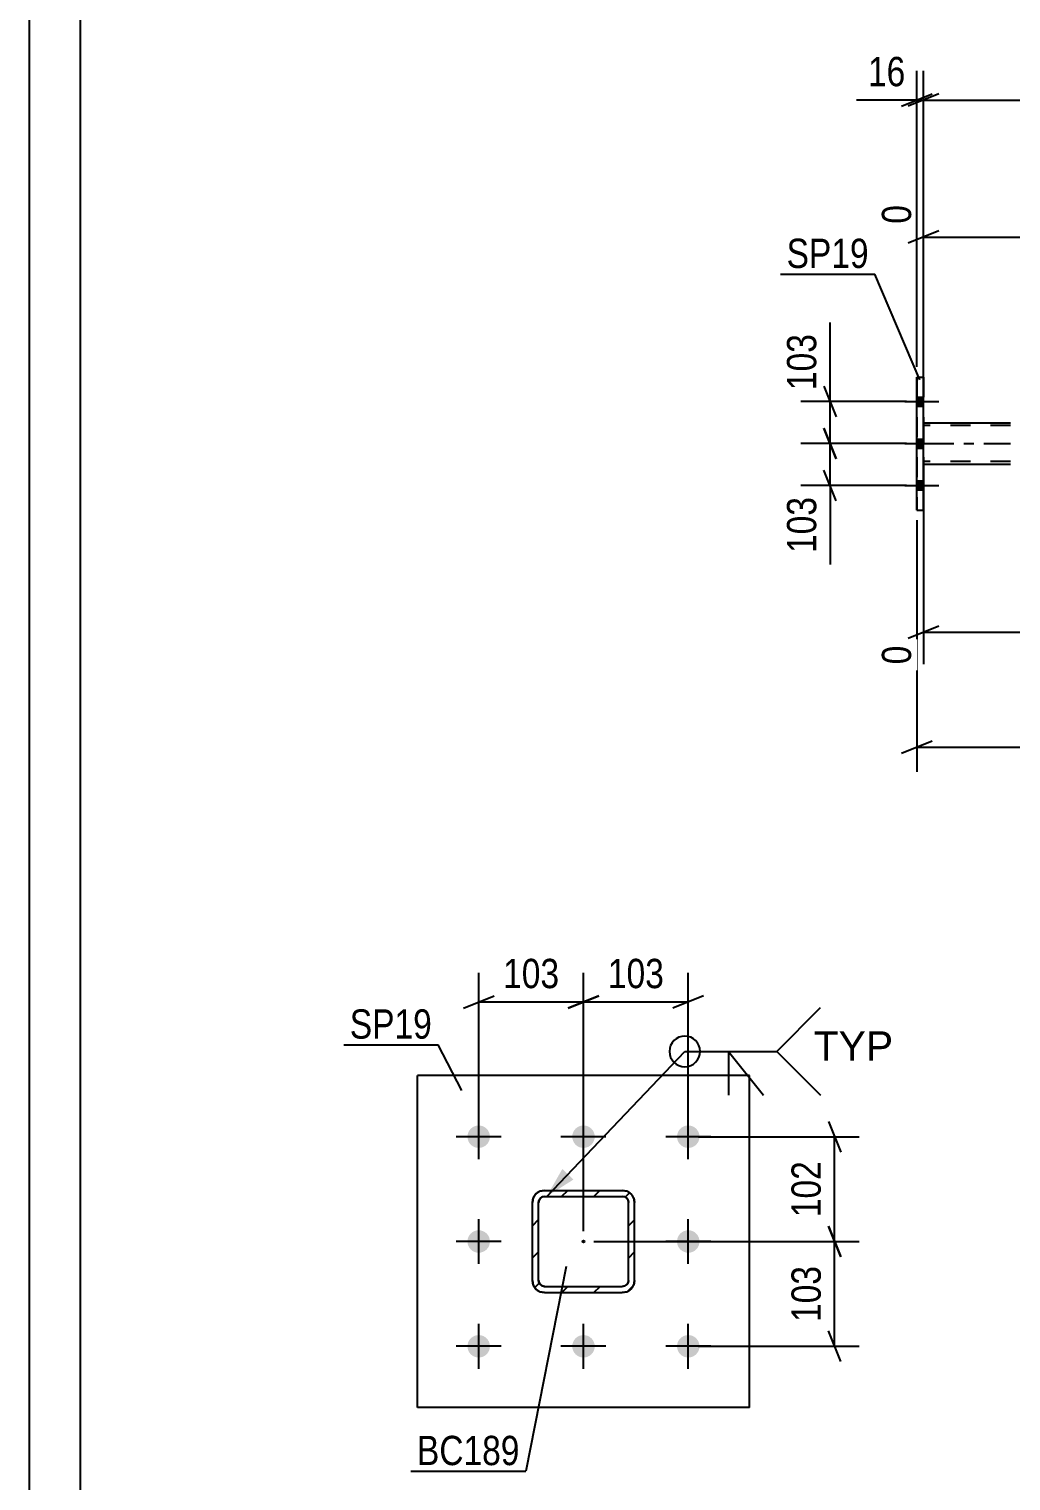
# Model space of a CAD drawing. Header units: millimetres. Extents: x 0 to 841, y 0 to 594.
# Drawn here: x 0 to 96.1, y 151.6 to 293.6 of the extents above; entities that cross this region are included whole.
import ezdxf

# ---------------------------------------------------------------- set-up
doc = ezdxf.new("R2010")
doc.units = ezdxf.units.MM
doc.linetypes.add('DXK_LINE_DOT2', pattern=[3.9198, 1.9599, -1.9599])
doc.linetypes.add('DXK_LINE_DOT3', pattern=[5.9187, 2.979, -0.9799, 0.9799, -0.9799])
doc.styles.add('Arial', font='ARIAL.TTF', dxfattribs={"height": 0.2})
doc.styles.add('Arial Narrow', font='ARIALN.TTF', dxfattribs={"height": 0.2})

# ---------------------------------------------------------------- blocks, each defined once
blk = doc.blocks.new('Unknown-318894806-1133')
at = {"color": 5, "linetype": 'Continuous'}
for p, q in [((0, 594), (0, 0)), ((5, 589), (5, 5))]:
    blk.add_line(p, q, dxfattribs=at)
blk = doc.blocks.new('Bolt-318894806-2808 - 2738')
at = {"linetype": 'Continuous'}
for points in [[(87.49, 256.74), (87.49, 257.62), (86.85, 257.62), (86.85, 256.74)], [(87.49, 256.74), (87.49, 257.62), (86.85, 257.62), (86.85, 256.74)], [(87.49, 256.74), (87.49, 257.62), (86.85, 257.62), (86.85, 256.74)], [(87.49, 252.64), (87.49, 253.52), (86.85, 253.52), (86.85, 252.64)], [(87.49, 252.64), (87.49, 253.52), (86.85, 253.52), (86.85, 252.64)], [(87.49, 248.54), (87.49, 249.42), (86.85, 249.42), (86.85, 248.54)], [(87.49, 248.54), (87.49, 249.42), (86.85, 249.42), (86.85, 248.54)], [(87.49, 248.54), (87.49, 249.42), (86.85, 249.42), (86.85, 248.54)]]:
    blk.add_hatch(color=1, dxfattribs=at).paths.add_polyline_path(points)
at = {"color": 1, "linetype": 'Continuous'}
for p, q in [((85.69, 257.18), (89.01, 257.18)), ((85.69, 257.18), (89.01, 257.18)), ((85.69, 257.18), (89.01, 257.18)), ((86.85, 257.62), (87.49, 257.62)), ((86.85, 257.62), (87.49, 257.62)), ((86.85, 257.62), (87.49, 257.62)), ((86.85, 256.74), (87.49, 256.74)), ((86.85, 256.74), (87.49, 256.74)), ((86.85, 256.74), (87.49, 256.74)), ((85.69, 253.08), (89.01, 253.08)), ((85.69, 253.08), (89.01, 253.08)), ((86.85, 253.52), (87.49, 253.52)), ((86.85, 253.52), (87.49, 253.52)), ((86.85, 252.64), (87.49, 252.64)), ((86.85, 252.64), (87.49, 252.64)), ((85.69, 248.98), (89.01, 248.98)), ((85.69, 248.98), (89.01, 248.98)), ((85.69, 248.98), (89.01, 248.98)), ((86.85, 249.42), (87.49, 249.42)), ((86.85, 249.42), (87.49, 249.42)), ((86.85, 249.42), (87.49, 249.42)), ((86.85, 248.54), (87.49, 248.54)), ((86.85, 248.54), (87.49, 248.54)), ((86.85, 248.54), (87.49, 248.54))]:
    blk.add_line(p, q, dxfattribs=at)
blk = doc.blocks.new('Part-318894806-2862 - 2738')
at = {"color": 2, "linetype": 'Continuous'}
for p, q in [((96.01, 255.08), (87.49, 255.08)), ((87.49, 251.08), (96.01, 251.08))]:
    blk.add_line(p, q, dxfattribs=at)
at = {"color": 7, "linetype": 'DXK_LINE_DOT2'}
for p, q in [((87.49, 255.08), (87.49, 255.08)), ((87.49, 255.08), (87.49, 251.08)), ((87.49, 251.08), (87.49, 255.08)), ((87.49, 255.08), (87.49, 255.08)), ((96.01, 254.84), (87.49, 254.84)), ((96.01, 251.32), (87.49, 251.32)), ((87.49, 251.08), (87.49, 251.08)), ((87.49, 251.08), (87.49, 251.08))]:
    blk.add_line(p, q, dxfattribs=at)
at = {"color": 7, "linetype": 'DXK_LINE_DOT3'}
blk.add_line((87.49, 253.08), (96.01, 253.08), dxfattribs=at)
blk = doc.blocks.new('Part-318894806-2933 - 2738')
at = {"color": 2, "linetype": 'Continuous'}
for p, q in [((86.85, 259.58), (87.49, 259.58)), ((86.85, 246.58), (86.85, 259.58)), ((87.49, 246.58), (87.49, 259.58)), ((86.85, 246.58), (87.49, 246.58))]:
    blk.add_line(p, q, dxfattribs=at)
at = {"color": 7, "linetype": 'DXK_LINE_DOT2'}
for p, q in [((86.85, 259.58), (86.85, 259.58)), ((86.85, 259.58), (86.85, 246.58)), ((87.49, 259.58), (87.49, 246.58)), ((86.85, 246.58), (86.85, 246.58))]:
    blk.add_line(p, q, dxfattribs=at)
blk = doc.blocks.new('Part-318894806-1434 - 1370')
at = {"linetype": 'Continuous'}
h = blk.add_hatch(dxfattribs=at)
h.set_pattern_fill('', scale=0.7, style=0, pattern_type=0)
h.set_pattern_definition([(45, (58.5027, 170.1328), (-1.57154, 1.57154), [])])
h.paths.add_polyline_path([(58.04, 170.04), (58.5, 170.13), (58.89, 170.39), (59.15, 170.78), (59.24, 171.24), (59.24, 178.84), (59.15, 179.3), (58.89, 179.69), (58.5, 179.95), (58.04, 180.04), (50.44, 180.04), (49.98, 179.95), (49.59, 179.69), (49.33, 179.3), (49.24, 178.84), (49.24, 171.24), (49.33, 170.78), (49.59, 170.39), (49.98, 170.13), (50.44, 170.04)])
h.paths.add_polyline_path([(50.44, 170.64), (50.21, 170.69), (50.02, 170.82), (49.89, 171.01), (49.84, 171.24), (49.84, 178.84), (49.89, 179.07), (50.02, 179.27), (50.21, 179.4), (50.44, 179.44), (58.04, 179.44), (58.27, 179.4), (58.47, 179.27), (58.6, 179.07), (58.64, 178.84), (58.64, 171.24), (58.6, 171.01), (58.47, 170.82), (58.27, 170.69), (58.04, 170.64)])
blk.add_hatch(color=30, dxfattribs=at).paths.add_polyline_path([(54.24, 174.94, -1), (54.24, 175.14, -1)])
at = {"color": 7, "linetype": 'DXK_LINE_DOT2'}
for p, q in [((49.24, 178.84), (49.33, 179.3)), ((49.89, 179.07), (49.84, 178.84)), ((50.02, 179.27), (49.89, 179.07)), ((49.98, 179.95), (50.44, 180.04)), ((50.21, 179.4), (50.02, 179.27)), ((50.44, 179.44), (50.21, 179.4)), ((50.44, 180.04), (58.04, 180.04)), ((50.44, 179.44), (58.04, 179.44)), ((58.04, 180.04), (58.5, 179.95)), ((58.27, 179.4), (58.04, 179.44)), ((58.47, 179.27), (58.27, 179.4)), ((58.6, 179.07), (58.47, 179.27)), ((58.64, 178.84), (58.6, 179.07)), ((59.15, 179.3), (59.24, 178.84)), ((49.24, 171.24), (49.24, 178.84)), ((49.84, 171.24), (49.84, 178.84)), ((58.64, 171.24), (58.64, 178.84)), ((59.24, 171.24), (59.24, 178.84)), ((49.33, 170.78), (49.24, 171.24)), ((49.84, 171.24), (49.89, 171.01)), ((49.89, 171.01), (50.02, 170.82)), ((50.02, 170.82), (50.21, 170.69)), ((50.21, 170.69), (50.44, 170.64)), ((50.44, 170.64), (58.04, 170.64)), ((58.04, 170.64), (58.27, 170.69)), ((58.27, 170.69), (58.47, 170.82)), ((58.47, 170.82), (58.6, 171.01)), ((58.6, 171.01), (58.64, 171.24)), ((59.24, 171.24), (59.15, 170.78)), ((50.44, 170.04), (49.98, 170.13)), ((50.44, 170.04), (58.04, 170.04)), ((58.5, 170.13), (58.04, 170.04))]:
    blk.add_line(p, q, dxfattribs=at)
at = {"color": 2, "linetype": 'Continuous'}
for p, q in [((49.33, 179.3), (49.24, 178.84)), ((49.84, 178.84), (49.89, 179.07)), ((49.89, 179.07), (50.02, 179.27)), ((50.44, 180.04), (49.98, 179.95)), ((50.02, 179.27), (50.21, 179.4)), ((50.21, 179.4), (50.44, 179.44)), ((50.44, 180.04), (50.44, 180.04)), ((50.44, 180.04), (58.04, 180.04)), ((50.44, 179.44), (50.44, 179.44)), ((50.44, 179.44), (58.04, 179.44)), ((58.04, 180.04), (58.04, 180.04)), ((58.5, 179.95), (58.04, 180.04)), ((58.04, 179.44), (58.04, 179.44)), ((58.04, 179.44), (58.27, 179.4)), ((58.27, 179.4), (58.47, 179.27)), ((58.47, 179.27), (58.6, 179.07)), ((58.6, 179.07), (58.64, 178.84)), ((59.24, 178.84), (59.15, 179.3)), ((49.24, 178.84), (49.24, 178.84)), ((49.24, 171.24), (49.24, 178.84)), ((49.84, 178.84), (49.84, 178.84)), ((49.84, 171.24), (49.84, 178.84)), ((58.64, 178.84), (58.64, 178.84)), ((58.64, 171.24), (58.64, 178.84)), ((59.24, 178.84), (59.24, 178.84)), ((59.24, 171.24), (59.24, 178.84)), ((49.24, 171.24), (49.24, 171.24)), ((49.24, 171.24), (49.33, 170.78)), ((49.84, 171.24), (49.84, 171.24)), ((49.89, 171.01), (49.84, 171.24)), ((50.02, 170.82), (49.89, 171.01)), ((50.21, 170.69), (50.02, 170.82)), ((50.44, 170.64), (50.21, 170.69)), ((50.44, 170.64), (50.44, 170.64)), ((50.44, 170.64), (58.04, 170.64)), ((58.27, 170.69), (58.04, 170.64)), ((58.04, 170.64), (58.04, 170.64)), ((58.47, 170.82), (58.27, 170.69)), ((58.6, 171.01), (58.47, 170.82)), ((58.64, 171.24), (58.6, 171.01)), ((58.64, 171.24), (58.64, 171.24)), ((59.15, 170.78), (59.24, 171.24)), ((59.24, 171.24), (59.24, 171.24)), ((49.98, 170.13), (50.44, 170.04)), ((50.44, 170.04), (50.44, 170.04)), ((50.44, 170.04), (58.04, 170.04)), ((58.04, 170.04), (58.5, 170.13)), ((58.04, 170.04), (58.04, 170.04))]:
    blk.add_line(p, q, dxfattribs=at)
at = {"color": 7, "linetype": 'DXK_LINE_DOT3'}
blk.add_line((54.24, 175.04), (54.24, 175.04), dxfattribs=at)
at = {"color": 30, "linetype": 'DXK_LINE_DOT3'}
blk.add_line((54.24, 175.04), (54.24, 175.04), dxfattribs=at)
at = {"color": 30, "linetype": 'Continuous'}
blk.add_circle((54.24, 175.04), 0.1, dxfattribs=at)
at = {"color": 7, "linetype": 'DXK_LINE_DOT2'}
for centre, start, end in [((50.44, 178.84), 112.5, 157.5), ((58.04, 178.84), 22.5, 67.5), ((50.44, 171.24), 202.5, 247.5), ((58.04, 171.24), 292.5, 337.5)]:
    blk.add_arc(centre, 1.2, start, end, dxfattribs=at)
at = {"color": 2, "linetype": 'Continuous'}
for centre, start, end in [((50.44, 178.84), 112.5, 157.5), ((58.04, 178.84), 22.5, 67.5), ((50.44, 171.24), 202.5, 247.5), ((58.04, 171.24), 292.5, 337.5)]:
    blk.add_arc(centre, 1.2, start, end, dxfattribs=at)
blk = doc.blocks.new('Bolt-318894806-1534 - 1370')
at = {"linetype": 'Continuous'}
for points in [[(43.99, 184.19, -1), (43.99, 186.39, -1)], [(54.24, 184.19, -1), (54.24, 186.39, -1)], [(64.49, 184.19, -1), (64.49, 186.39, -1)], [(43.99, 173.94, -1), (43.99, 176.14, -1)], [(64.49, 173.94, -1), (64.49, 176.14, -1)], [(43.99, 163.69, -1), (43.99, 165.89, -1)], [(54.24, 163.69, -1), (54.24, 165.89, -1)], [(64.49, 163.69, -1), (64.49, 165.89, -1)]]:
    blk.add_hatch(color=1, dxfattribs=at).paths.add_polyline_path(points)
at = {"color": 1, "linetype": 'Continuous'}
for p, q in [((43.99, 183.09), (43.99, 187.49)), ((54.24, 183.09), (54.24, 187.49)), ((64.49, 183.09), (64.49, 187.49)), ((46.19, 185.29), (41.79, 185.29)), ((56.44, 185.29), (52.04, 185.29)), ((66.69, 185.29), (62.29, 185.29)), ((43.99, 172.84), (43.99, 177.24)), ((64.49, 172.84), (64.49, 177.24)), ((46.19, 175.04), (41.79, 175.04)), ((66.69, 175.04), (62.29, 175.04)), ((43.99, 162.59), (43.99, 166.99)), ((54.24, 162.59), (54.24, 166.99)), ((64.49, 162.59), (64.49, 166.99)), ((46.19, 164.79), (41.79, 164.79)), ((56.44, 164.79), (52.04, 164.79)), ((66.69, 164.79), (62.29, 164.79))]:
    blk.add_line(p, q, dxfattribs=at)
blk = doc.blocks.new('Part-318894806-1526 - 1370')
at = {"color": 2, "linetype": 'Continuous'}
for p, q in [((70.49, 191.29), (37.99, 191.29)), ((37.99, 158.79), (37.99, 191.29)), ((70.49, 158.79), (70.49, 191.29)), ((70.49, 158.79), (37.99, 158.79))]:
    blk.add_line(p, q, dxfattribs=at)
blk = doc.blocks.new('StraightDimension-318894806-11338 - 2738')
at = {"color": 7, "linetype": 'Continuous'}
for p, q in [((188.44, 263.68), (188.44, 281.89)), ((87.49, 256.08), (87.49, 276.41)), ((88.99, 273.88), (85.99, 272.68)), ((87.49, 273.28), (188.44, 273.28)), ((186.94, 272.68), (189.94, 273.88))]:
    blk.add_line(p, q, dxfattribs=at)
at = {"color": 0}
blk.add_wipeout([(142.22, 274.03), (142.22, 278.23), (133.71, 278.23), (133.71, 274.03)], dxfattribs=at)
at = {"color": 3, "style": 'Arial Narrow'}
blk.add_text('4102', height=2.863, dxfattribs=at).set_placement((134.31, 274.63))
at = {"color": 0, "linetype": 'Continuous'}
for points in [[(187.84, 282.49), (183.64, 282.49), (183.64, 273.98), (187.84, 273.98)], [(86.89, 277.01), (82.69, 277.01), (82.69, 273.98), (86.89, 273.98)]]:
    blk.add_wipeout(points, dxfattribs=at)
at = {"color": 3, "linetype": 'Continuous', "style": 'Arial Narrow'}
for s, height, p in [('4102', 2.863, (187.24, 274.58)), ('0', 2.86, (86.29, 274.58))]:
    blk.add_text(s, height=height, rotation=90.0002, dxfattribs=at).set_placement(p)
blk = doc.blocks.new('StraightDimension-318894806-7268 - 2738')
at = {"color": 7, "linetype": 'Continuous'}
for p, q in [((86.85, 260.58), (86.85, 289.53)), ((87.49, 258.65), (87.49, 289.53)), ((85.35, 286.08), (88.35, 287.28)), ((88.99, 287.28), (85.99, 286.08)), ((86.85, 286.68), (80.94, 286.68)), ((86.85, 286.68), (80.94, 286.68)), ((86.85, 286.68), (87.49, 286.68))]:
    blk.add_line(p, q, dxfattribs=at)
at = {"color": 0}
blk.add_wipeout([(86.32, 287.43), (86.32, 291.63), (81.47, 291.63), (81.47, 287.43)], dxfattribs=at)
at = {"color": 3, "style": 'Arial Narrow'}
blk.add_text('16', height=2.863, dxfattribs=at).set_placement((82.07, 288.03))
blk = doc.blocks.new('StraightDimension-318894806-3030 - 2738')
at = {"color": 7, "linetype": 'Continuous'}
for p, q in [((86.85, 245.58), (86.85, 220.97)), ((88.35, 223.97), (85.35, 222.77)), ((86.85, 223.37), (675.24, 223.37))]:
    blk.add_line(p, q, dxfattribs=at)
blk = doc.blocks.new('StraightDimension-318894806-3145 - 2738')
at = {"color": 7, "linetype": 'Continuous'}
for p, q in [((78.36, 257.18), (78.36, 264.92)), ((78.36, 257.18), (78.36, 264.92)), ((77.76, 258.68), (78.96, 255.68)), ((85.85, 257.18), (75.51, 257.18)), ((78.36, 253.08), (78.36, 257.18)), ((78.96, 251.58), (77.76, 254.58)), ((85.85, 253.08), (75.51, 253.08))]:
    blk.add_line(p, q, dxfattribs=at)
at = {"color": 0}
blk.add_wipeout([(77.61, 264.39), (73.41, 264.39), (73.41, 257.71), (77.61, 257.71)], dxfattribs=at)
at = {"color": 3, "style": 'Arial Narrow'}
blk.add_text('103', height=2.863, rotation=90.0002, dxfattribs=at).set_placement((77.01, 258.31))
blk = doc.blocks.new('StraightDimension-318894806-3153 - 2738')
at = {"color": 7, "linetype": 'Continuous'}
for p, q in [((77.76, 254.58), (78.96, 251.58)), ((85.85, 253.08), (75.51, 253.08)), ((78.36, 248.98), (78.36, 253.08)), ((78.96, 247.48), (77.76, 250.48)), ((85.85, 248.98), (75.51, 248.98)), ((78.36, 248.98), (78.36, 241.25)), ((78.36, 248.98), (78.36, 241.25))]:
    blk.add_line(p, q, dxfattribs=at)
at = {"color": 0}
blk.add_wipeout([(77.61, 248.46), (73.41, 248.46), (73.41, 241.78), (77.61, 241.78)], dxfattribs=at)
at = {"color": 3, "style": 'Arial Narrow'}
blk.add_text('103', height=2.863, rotation=90.0002, dxfattribs=at).set_placement((77.01, 242.38))
blk = doc.blocks.new('StraightDimension-318894806-7267 - 2738')
at = {"color": 7, "linetype": 'Continuous'}
for p, q in [((87.49, 258.65), (87.49, 289.53)), ((88.99, 287.28), (85.99, 286.08)), ((87.49, 286.68), (674.61, 286.68))]:
    blk.add_line(p, q, dxfattribs=at)
blk = doc.blocks.new('StraightDimension-318894806-11256 - 2738')
at = {"color": 7, "linetype": 'Continuous'}
for p, q in [((87.49, 250.08), (87.49, 231.49)), ((188.44, 241.68), (188.44, 226)), ((88.99, 235.22), (85.99, 234.02)), ((87.49, 234.62), (188.44, 234.62)), ((186.94, 234.02), (189.94, 235.22))]:
    blk.add_line(p, q, dxfattribs=at)
at = {"color": 0}
blk.add_wipeout([(142.22, 235.37), (142.22, 239.57), (133.71, 239.57), (133.71, 235.37)], dxfattribs=at)
at = {"color": 3, "style": 'Arial Narrow'}
blk.add_text('4102', height=2.863, dxfattribs=at).set_placement((134.31, 235.97))
at = {"color": 0, "linetype": 'Continuous'}
for points in [[(86.89, 233.92), (82.69, 233.92), (82.69, 230.89), (86.89, 230.89)], [(187.84, 233.92), (183.64, 233.92), (183.64, 225.4), (187.84, 225.4)]]:
    blk.add_wipeout(points, dxfattribs=at)
at = {"color": 3, "linetype": 'Continuous', "style": 'Arial Narrow'}
for s, height, p in [('0', 2.86, (86.29, 231.49)), ('4102', 2.863, (187.24, 226))]:
    blk.add_text(s, height=height, rotation=90.0002, dxfattribs=at).set_placement(p)
blk = doc.blocks.new('StraightDimension-318894806-1580 - 1370')
at = {"color": 7, "linetype": 'Continuous'}
for p, q in [((54.24, 176.04), (54.24, 201.32)), ((64.49, 186.29), (64.49, 201.32)), ((52.74, 197.87), (55.74, 199.07)), ((65.99, 199.07), (62.99, 197.87)), ((54.24, 198.47), (64.49, 198.47))]:
    blk.add_line(p, q, dxfattribs=at)
at = {"color": 0}
blk.add_wipeout([(62.71, 199.22), (62.71, 203.42), (56.03, 203.42), (56.03, 199.22)], dxfattribs=at)
at = {"color": 3, "style": 'Arial Narrow'}
blk.add_text('103', height=2.863, dxfattribs=at).set_placement((56.63, 199.82))
blk = doc.blocks.new('StraightDimension-318894806-1561 - 1370')
at = {"color": 7, "linetype": 'Continuous'}
for p, q in [((43.99, 186.29), (43.99, 201.32)), ((54.24, 176.04), (54.24, 201.32)), ((42.49, 197.87), (45.49, 199.07)), ((55.74, 199.07), (52.74, 197.87)), ((43.99, 198.47), (54.24, 198.47))]:
    blk.add_line(p, q, dxfattribs=at)
at = {"color": 0}
blk.add_wipeout([(52.46, 199.22), (52.46, 203.42), (45.78, 203.42), (45.78, 199.22)], dxfattribs=at)
at = {"color": 3, "style": 'Arial Narrow'}
blk.add_text('103', height=2.863, dxfattribs=at).set_placement((46.38, 199.82))
blk = doc.blocks.new('StraightDimension-318894806-1596 - 1370')
at = {"color": 7, "linetype": 'Continuous'}
for p, q in [((78.2, 186.79), (79.4, 183.79)), ((65.49, 185.29), (81.2, 185.29)), ((78.8, 175.04), (78.8, 185.29)), ((79.4, 173.54), (78.2, 176.54)), ((55.24, 175.04), (81.2, 175.04))]:
    blk.add_line(p, q, dxfattribs=at)
at = {"color": 0}
blk.add_wipeout([(78.05, 183.51), (73.85, 183.51), (73.85, 176.82), (78.05, 176.82)], dxfattribs=at)
at = {"color": 3, "style": 'Arial Narrow'}
blk.add_text('102', height=2.863, rotation=90.0002, dxfattribs=at).set_placement((77.45, 177.42))
blk = doc.blocks.new('StraightDimension-318894806-1610 - 1370')
at = {"color": 7, "linetype": 'Continuous'}
for p, q in [((78.2, 176.54), (79.4, 173.54)), ((55.24, 175.04), (81.2, 175.04)), ((78.8, 164.79), (78.8, 175.04)), ((79.4, 163.29), (78.2, 166.29)), ((65.49, 164.79), (81.2, 164.79))]:
    blk.add_line(p, q, dxfattribs=at)
at = {"color": 0}
blk.add_wipeout([(78.05, 173.26), (73.85, 173.26), (73.85, 166.57), (78.05, 166.57)], dxfattribs=at)
at = {"color": 3, "style": 'Arial Narrow'}
blk.add_text('103', height=2.863, rotation=90.0002, dxfattribs=at).set_placement((77.45, 167.17))
blk = doc.blocks.new('Mark-318894806-2929 - 2738')
at = {"color": 0}
blk.add_wipeout([(82.15, 270.25), (82.15, 273.25), (74.11, 273.25), (74.11, 270.25)], dxfattribs=at)
blk.add_wipeout([(82.15, 270.25), (82.15, 273.25), (74.11, 273.25), (74.11, 270.25)], dxfattribs=at)
at = {"color": 30, "linetype": 'Continuous'}
for p in [(73.51, 269.65), (87.14, 259.31)]:
    blk.add_line(p, (82.75, 269.65), dxfattribs=at)
at = {"color": 3, "style": 'Arial Narrow'}
blk.add_text('SP19', height=2.863, dxfattribs=at).set_placement((74.11, 270.25))
blk = doc.blocks.new('Mark-318894806-1522 - 1370')
at = {"color": 0}
blk.add_wipeout([(39.42, 194.88), (39.42, 197.88), (31.38, 197.88), (31.38, 194.88)], dxfattribs=at)
blk.add_wipeout([(39.42, 194.88), (39.42, 197.88), (31.38, 197.88), (31.38, 194.88)], dxfattribs=at)
at = {"color": 30, "linetype": 'Continuous'}
for p in [(30.78, 194.28), (42.34, 189.81)]:
    blk.add_line(p, (40.02, 194.28), dxfattribs=at)
at = {"color": 3, "style": 'Arial Narrow'}
blk.add_text('SP19', height=2.863, dxfattribs=at).set_placement((31.38, 194.88))
blk = doc.blocks.new('Mark-318894806-1429 - 1370')
at = {"color": 0}
blk.add_wipeout([(48, 153.17), (48, 156.17), (37.95, 156.17), (37.95, 153.17)], dxfattribs=at)
blk.add_wipeout([(48, 153.17), (48, 156.17), (37.95, 156.17), (37.95, 153.17)], dxfattribs=at)
at = {"color": 30, "linetype": 'Continuous'}
for p in [(52.56, 172.6), (37.35, 152.57)]:
    blk.add_line(p, (48.6, 152.57), dxfattribs=at)
at = {"color": 3, "style": 'Arial Narrow'}
blk.add_text('BC189', height=2.863, dxfattribs=at).set_placement((37.95, 153.17))
blk = doc.blocks.new('WeldMark-318894806-1625 - 1370')
at = {"linetype": 'Continuous'}
blk.add_hatch(color=30, dxfattribs=at).paths.add_polyline_path([(53.26, 181.1), (50.64, 179.44), (52.17, 182.13)])
at = {"color": 30, "linetype": 'Continuous'}
for p, q in [((50.64, 179.44), (64.15, 193.63)), ((64.15, 193.63), (73.15, 193.63))]:
    blk.add_line(p, q, dxfattribs=at)
at = {"color": 3, "linetype": 'Continuous'}
for q in [(71.86, 189.34), (68.43, 189.34)]:
    blk.add_line((68.43, 193.63), q, dxfattribs=at)
for start, end in [(90, 270), (270, 90)]:
    blk.add_arc((64.15, 193.63), 1.5, start, end, dxfattribs=at)
at = {"color": 0, "linetype": 'Continuous'}
blk.add_wipeout([(84.52, 192.73), (84.52, 195.73), (76.75, 195.73), (76.75, 192.73)], dxfattribs=at)
blk.add_wipeout([(84.52, 192.73), (84.52, 195.73), (76.75, 195.73), (76.75, 192.73)], dxfattribs=at)
at = {"color": 3, "linetype": 'Continuous'}
for q in [(77.43, 197.92), (77.43, 189.34)]:
    blk.add_line((73.15, 193.63), q, dxfattribs=at)
at = {"color": 3, "linetype": 'Continuous', "style": 'Arial'}
blk.add_text('TYP', height=2.865, dxfattribs=at).set_placement((76.75, 192.73))

msp = doc.modelspace()

# ---------------------------------------------------------------- block references
for name in ['Unknown-318894806-1133', 'Part-318894806-2933 - 2738', 'Bolt-318894806-2808 - 2738', 'Part-318894806-2862 - 2738', 'Part-318894806-1526 - 1370', 'Bolt-318894806-1534 - 1370', 'Part-318894806-1434 - 1370']:
    msp.add_blockref(name, (0, 0))

# ---------------------------------------------------------------- next in the draw order: block references
for name in ['StraightDimension-318894806-11338 - 2738', 'StraightDimension-318894806-3030 - 2738', 'StraightDimension-318894806-1580 - 1370', 'Mark-318894806-1429 - 1370']:
    msp.add_blockref(name, (0, 0))

# ---------------------------------------------------------------- next in the draw order: block references
for name in ['StraightDimension-318894806-7268 - 2738', 'StraightDimension-318894806-1561 - 1370']:
    msp.add_blockref(name, (0, 0))

# ---------------------------------------------------------------- next in the draw order: block references
for name in ['StraightDimension-318894806-3145 - 2738', 'Mark-318894806-1522 - 1370', 'StraightDimension-318894806-1596 - 1370']:
    msp.add_blockref(name, (0, 0))

# ---------------------------------------------------------------- next in the draw order: block references
for name in ['StraightDimension-318894806-7267 - 2738', 'StraightDimension-318894806-3153 - 2738', 'WeldMark-318894806-1625 - 1370', 'StraightDimension-318894806-1610 - 1370']:
    msp.add_blockref(name, (0, 0))

# ---------------------------------------------------------------- next in the draw order: block references
for name in ['Mark-318894806-2929 - 2738', 'StraightDimension-318894806-11256 - 2738']:
    msp.add_blockref(name, (0, 0))

doc.saveas('drawing.dxf')
